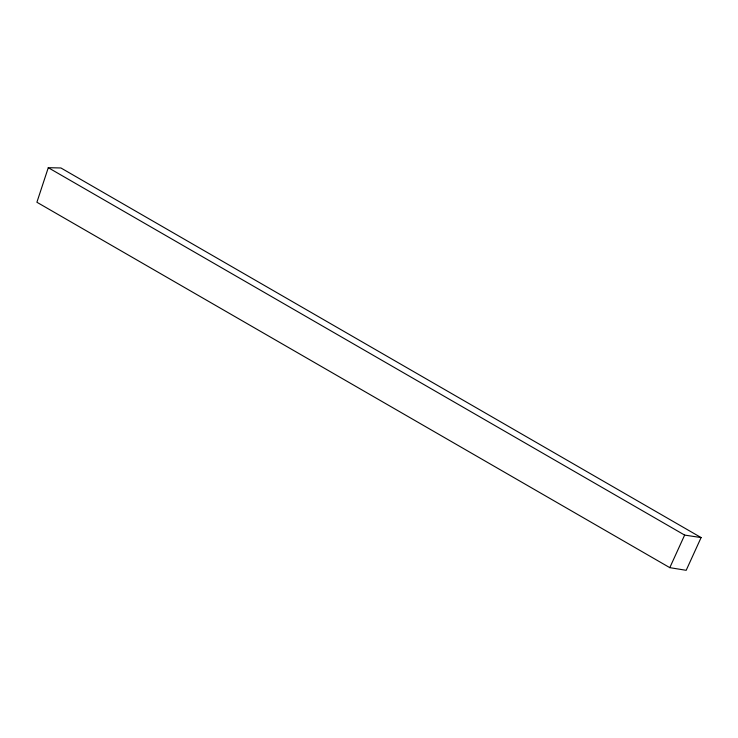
<?xml version="1.0" encoding="UTF-8"?>
<svg xmlns="http://www.w3.org/2000/svg" width="738" height="738" viewBox="0 0 738 738"><rect width="100%" height="100%" fill="white"/><g stroke="black" fill="none" stroke-linecap="round" stroke-linejoin="round"><path stroke-width="1.11" d="M48.284 167.692L36.9 202.249L669.8 567.651L686.183 570.308L701.1 537.578L60.913 167.969L48.284 167.692L684.643 535.087L701.1 537.578M669.8 567.651L684.643 535.087"/></g></svg>
